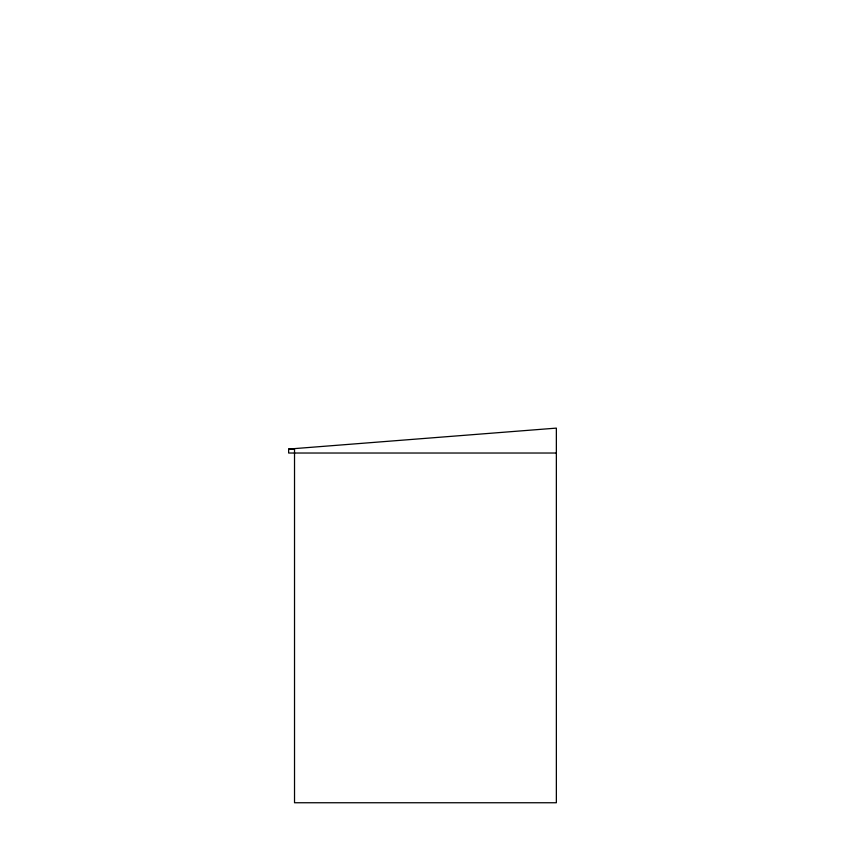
<?xml version="1.0" encoding="UTF-8"?>
<svg xmlns="http://www.w3.org/2000/svg" width="845" height="845" viewBox="0 0 845 845"><rect width="100%" height="100%" fill="white"/><g stroke="black" fill="none" stroke-linecap="round" stroke-linejoin="round"><path stroke-width="1.27" d="M288.641 449.065L556.359 428.119L556.359 802.75L294.525 802.75L294.525 449.065L288.641 449.065L288.641 453.026L556.359 453.026"/></g></svg>
